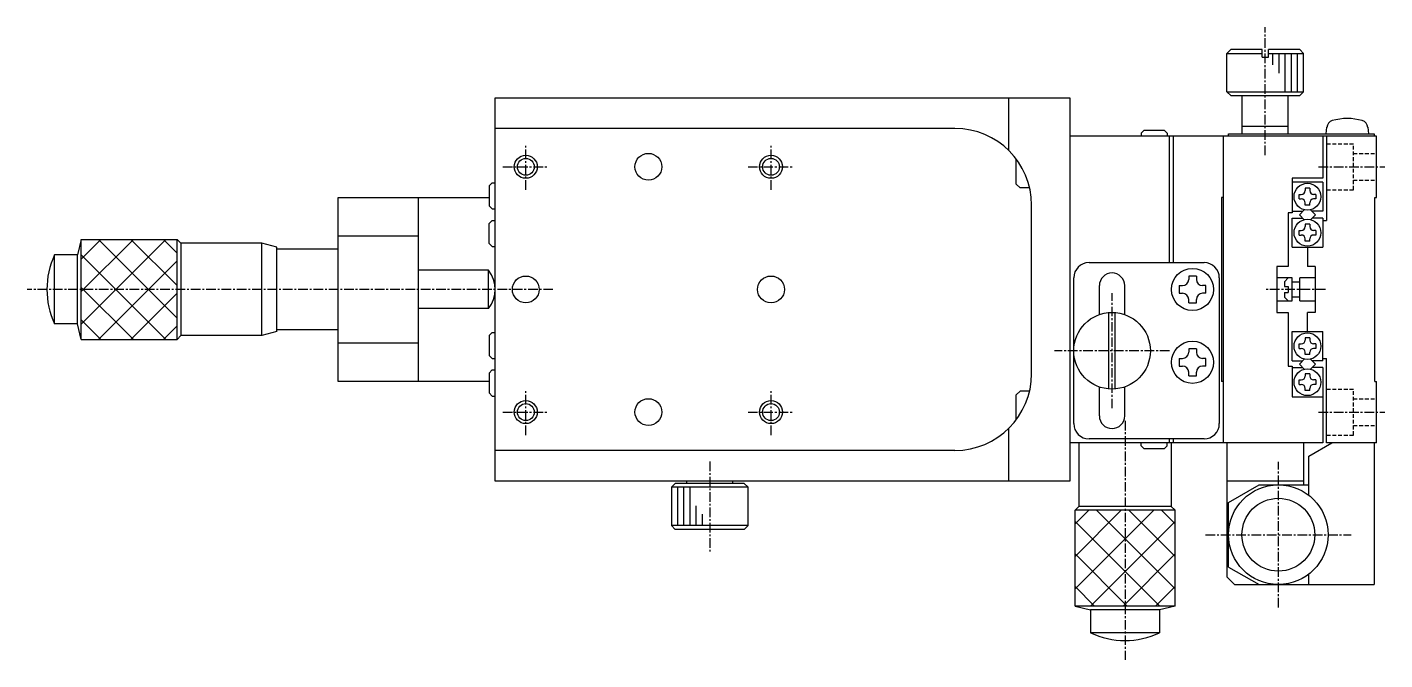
# Model space of a CAD drawing. Extents: x 11 to 506, y 7 to 501.
# Drawn here: x 329.1 to 506.2, y 220.1 to 302.6 of the extents above; entities that cross this region are included whole.
import ezdxf

# ---------------------------------------------------------------- set-up
doc = ezdxf.new("R2010")
doc.units = 0
doc.linetypes.add('CENTER', pattern=[2, 1.25, -0.25, 0.25, -0.25])
doc.linetypes.add('DASHED', pattern=[0.75, 0.5, -0.25])
doc.layers.get('0').update_dxf_attribs({"linetype": 'CONTINUOUS'})
doc.layers.add('CENTER', color=1, linetype='CENTER')

msp = doc.modelspace()

# ---------------------------------------------------------------- linework, layer by layer
at = {"color": 7, "linetype": 'CONTINUOUS'}
for p, q in [((486.15, 299.73), (485.65, 299.23)), ((490.25, 299.73), (486.15, 299.73)), ((490.25, 298.73), (490.25, 299.73)), ((495.15, 299.73), (491.05, 299.73)), ((491.05, 298.73), (491.05, 299.73)), ((495.65, 299.23), (495.15, 299.73)), ((485.65, 299.23), (490.25, 299.23)), ((485.65, 294.23), (485.65, 299.23)), ((490.25, 298.73), (491.05, 298.73)), ((491.05, 299.23), (495.65, 299.23)), ((495.65, 294.23), (495.65, 299.23)), ((485.65, 294.23), (495.65, 294.23)), ((485.65, 294.23), (486.15, 293.73)), ((495.15, 293.73), (495.65, 294.23)), ((390.15, 293.43), (465.15, 293.43)), ((390.15, 243.43), (390.15, 293.43)), ((457.15, 293.43), (457.15, 286.57)), ((465.15, 293.43), (465.15, 243.43)), ((486.15, 293.73), (495.15, 293.73)), ((487.65, 288.73), (487.65, 293.73)), ((493.65, 288.73), (493.65, 293.73)), ((450.15, 289.43), (390.15, 289.43)), ((474.85, 289.23), (474.45, 288.83)), ((474.45, 288.83), (474.45, 288.43)), ((474.85, 289.23), (477.45, 289.23)), ((477.45, 289.23), (477.85, 288.83)), ((477.85, 288.83), (477.85, 288.43)), ((487.65, 289.73), (493.65, 289.73)), ((498.6, 288.73), (498.68, 289.58)), ((504.03, 289.58), (504.1, 288.73)), ((505.15, 288.43), (465.15, 288.43)), ((465.15, 288.43), (465.15, 248.43)), ((478.15, 271.93), (478.15, 288.43)), ((478.65, 271.93), (478.65, 288.43)), ((485.15, 288.43), (485.15, 248.43)), ((485.85, 288.73), (504.85, 288.73)), ((485.85, 288.43), (485.85, 288.73)), ((498.15, 288.43), (498.15, 282.93)), ((498.65, 288.43), (498.65, 277.43)), ((504.85, 288.73), (504.85, 288.43)), ((505.15, 280.43), (505.15, 288.43)), ((458.15, 282.18), (458.15, 285.43)), ((389.35, 281.93), (389.75, 282.33)), ((389.35, 281.93), (389.35, 279.33)), ((389.75, 282.33), (390.15, 282.33)), ((458.15, 282.18), (458.65, 281.68)), ((498.15, 282.93), (494.15, 282.93)), ((494.15, 282.93), (494.15, 278.43)), ((498.15, 282.43), (494.15, 282.43)), ((498.15, 282.43), (498.15, 278.63)), ((369.65, 280.43), (389.35, 280.43)), ((369.65, 256.43), (369.65, 280.43)), ((380.15, 256.43), (380.15, 280.43)), ((459.9, 281.68), (458.65, 281.68)), ((485.15, 280.43), (484.95, 280.43)), ((484.95, 280.43), (484.95, 256.43)), ((495.05, 280.23), (495.05, 280.83)), ((495.05, 280.83), (495.35, 280.83)), ((495.05, 280.23), (495.35, 280.23)), ((496.45, 281.63), (495.85, 281.63)), ((495.85, 281.63), (495.85, 281.33)), ((496.45, 281.63), (496.45, 281.33)), ((497.25, 280.83), (496.95, 280.83)), ((497.25, 280.23), (496.95, 280.23)), ((497.25, 280.83), (497.25, 280.23)), ((504.95, 280.43), (505.15, 280.43)), ((504.95, 256.43), (504.95, 280.43)), ((389.75, 278.93), (389.35, 279.33)), ((389.75, 278.93), (390.15, 278.93)), ((460.15, 257.43), (460.15, 279.43)), ((494.15, 278.43), (493.65, 278.43)), ((493.65, 278.43), (493.65, 271.43)), ((494.15, 278.63), (495.54, 278.63)), ((495.09, 278.18), (495.74, 278.83)), ((495.09, 278.18), (495.74, 277.53)), ((495.85, 279.43), (495.85, 279.73)), ((496.45, 279.43), (495.85, 279.43)), ((496.45, 279.43), (496.45, 279.73)), ((496.56, 278.83), (497.21, 278.18)), ((496.56, 277.53), (497.21, 278.18)), ((498.15, 278.63), (496.76, 278.63)), ((389.75, 277.43), (389.35, 277.03)), ((389.35, 274.43), (389.35, 277.03)), ((389.75, 277.43), (390.15, 277.43)), ((494.15, 277.73), (495.54, 277.73)), ((494.15, 273.93), (494.15, 277.73)), ((496.45, 276.93), (495.85, 276.93)), ((495.85, 276.93), (495.85, 276.63)), ((496.45, 276.93), (496.45, 276.63)), ((498.15, 277.73), (496.76, 277.73)), ((498.15, 277.73), (498.15, 273.93)), ((498.15, 277.43), (498.65, 277.43)), ((336.15, 274.95), (335.65, 272.93)), ((336.15, 261.91), (336.15, 274.95)), ((336.15, 274.95), (348.65, 274.95)), ((348.65, 261.91), (348.65, 274.95)), ((348.65, 274.95), (349.15, 274.45)), ((369.65, 275.43), (380.15, 275.43)), ((495.05, 275.53), (495.05, 276.13)), ((495.05, 276.13), (495.35, 276.13)), ((495.05, 275.53), (495.35, 275.53)), ((495.85, 274.73), (495.85, 275.03)), ((496.45, 274.73), (495.85, 274.73)), ((496.45, 274.73), (496.45, 275.03)), ((497.25, 276.13), (496.95, 276.13)), ((497.25, 275.53), (496.95, 275.53)), ((497.25, 276.13), (497.25, 275.53)), ((332.65, 263.93), (332.65, 272.93)), ((335.65, 272.93), (332.65, 272.93)), ((335.65, 263.93), (335.65, 272.93)), ((349.15, 274.45), (349.15, 262.41)), ((359.72, 274.45), (349.15, 274.45)), ((361.65, 273.93), (359.72, 274.45)), ((359.72, 262.41), (359.72, 274.41)), ((361.65, 262.93), (361.65, 273.93)), ((369.65, 273.68), (361.65, 273.68)), ((389.75, 274.03), (389.35, 274.43)), ((389.75, 274.03), (390.15, 274.03)), ((494.15, 273.93), (498.15, 273.93)), ((496.15, 273.93), (496.15, 271.43)), ((467.65, 271.93), (482.65, 271.93)), ((493.65, 271.43), (492.15, 271.43)), ((492.15, 271.43), (492.15, 265.43)), ((497.15, 271.43), (496.15, 271.43)), ((497.15, 271.43), (497.15, 265.43)), ((389.27, 270.93), (380.15, 270.93)), ((389.27, 265.93), (389.27, 270.93)), ((465.65, 250.93), (465.65, 269.93)), ((481.65, 270.18), (480.65, 270.18)), ((480.65, 270.18), (480.65, 269.73)), ((481.65, 270.18), (481.65, 269.73)), ((484.65, 269.93), (484.65, 250.93)), ((494.15, 269.93), (492.15, 269.93)), ((493.15, 269.43), (493.65, 269.93)), ((493.15, 269.43), (493.15, 268.83)), ((494.15, 266.93), (494.15, 269.93)), ((494.15, 269.43), (495.15, 269.43)), ((495.15, 266.93), (495.15, 269.93)), ((497.15, 269.93), (495.15, 269.93)), ((469, 265.15), (469, 268.93)), ((472.3, 265.15), (472.3, 268.93)), ((479.4, 268.93), (479.4, 267.93)), ((479.4, 268.93), (479.85, 268.93)), ((479.4, 267.93), (479.85, 267.93)), ((482.9, 268.93), (482.45, 268.93)), ((482.9, 267.93), (482.45, 267.93)), ((482.9, 267.93), (482.9, 268.93)), ((493.15, 268.83), (493.65, 268.83)), ((493.15, 268.03), (493.15, 267.43)), ((493.15, 268.03), (493.65, 268.03)), ((493.65, 268.83), (493.65, 268.03)), ((389.27, 265.93), (380.15, 265.93)), ((480.65, 266.68), (480.65, 267.13)), ((480.65, 266.68), (481.65, 266.68)), ((481.65, 266.68), (481.65, 267.13)), ((492.15, 266.93), (494.15, 266.93)), ((493.15, 267.43), (493.65, 266.93)), ((495.15, 267.43), (494.15, 267.43)), ((495.15, 266.93), (497.15, 266.93)), ((470.25, 255.46), (470.25, 265.43)), ((471.05, 255.43), (471.05, 265.41)), ((492.15, 265.43), (493.65, 265.43)), ((493.65, 265.43), (493.65, 258.43)), ((496.15, 262.93), (496.15, 265.43)), ((497.15, 265.43), (496.15, 265.43)), ((335.65, 263.93), (332.65, 263.93)), ((336.15, 261.91), (335.65, 263.93)), ((348.65, 261.91), (349.15, 262.41)), ((359.72, 262.41), (349.15, 262.41)), ((361.65, 262.93), (359.72, 262.41)), ((369.65, 263.18), (361.65, 263.18)), ((389.35, 262.43), (389.75, 262.83)), ((389.35, 262.43), (389.35, 259.83)), ((389.75, 262.83), (390.15, 262.83)), ((494.15, 262.93), (498.15, 262.93)), ((494.15, 259.13), (494.15, 262.93)), ((498.15, 259.13), (498.15, 262.93)), ((336.15, 261.91), (348.65, 261.91)), ((380.15, 261.43), (369.65, 261.43)), ((481.65, 260.68), (480.65, 260.68)), ((480.65, 260.68), (480.65, 260.23)), ((481.65, 260.68), (481.65, 260.23)), ((495.05, 260.73), (495.05, 261.33)), ((495.05, 261.33), (495.35, 261.33)), ((495.05, 260.73), (495.35, 260.73)), ((496.45, 262.13), (495.85, 262.13)), ((495.85, 262.13), (495.85, 261.83)), ((496.45, 262.13), (496.45, 261.83)), ((497.25, 261.33), (496.95, 261.33)), ((497.25, 260.73), (496.95, 260.73)), ((497.25, 261.33), (497.25, 260.73)), ((389.75, 259.43), (389.35, 259.83)), ((389.75, 259.43), (390.15, 259.43)), ((479.4, 259.43), (479.4, 258.43)), ((479.4, 259.43), (479.85, 259.43)), ((482.9, 259.43), (482.45, 259.43)), ((482.9, 258.43), (482.9, 259.43)), ((494.15, 259.13), (495.54, 259.13)), ((495.09, 258.68), (495.74, 259.33)), ((495.09, 258.68), (495.74, 258.03)), ((495.85, 259.93), (495.85, 260.23)), ((496.45, 259.93), (495.85, 259.93)), ((496.45, 259.93), (496.45, 260.23)), ((496.56, 259.33), (497.21, 258.68)), ((496.56, 258.03), (497.21, 258.68)), ((498.15, 259.13), (496.76, 259.13)), ((498.15, 259.43), (498.65, 259.43)), ((498.65, 248.43), (498.65, 259.43)), ((389.75, 257.93), (389.35, 257.53)), ((389.35, 257.53), (389.35, 254.93)), ((389.75, 257.93), (390.15, 257.93)), ((479.4, 258.43), (479.85, 258.43)), ((480.65, 257.18), (480.65, 257.63)), ((480.65, 257.18), (481.65, 257.18)), ((481.65, 257.18), (481.65, 257.63)), ((482.9, 258.43), (482.45, 258.43)), ((493.65, 258.43), (494.15, 258.43)), ((494.15, 258.43), (494.15, 254.43)), ((494.15, 258.23), (495.54, 258.23)), ((496.45, 257.43), (495.85, 257.43)), ((495.85, 257.43), (495.85, 257.13)), ((496.45, 257.43), (496.45, 257.13)), ((498.15, 258.23), (496.76, 258.23)), ((498.15, 258.23), (498.15, 248.43)), ((389.35, 256.43), (369.65, 256.43)), ((458.15, 254.68), (458.65, 255.18)), ((459.9, 255.18), (458.65, 255.18)), ((469, 251.93), (469, 255.71)), ((472.3, 251.93), (472.3, 255.71)), ((485.15, 256.43), (484.95, 256.43)), ((495.05, 256.03), (495.05, 256.63)), ((495.05, 256.63), (495.35, 256.63)), ((495.05, 256.03), (495.35, 256.03)), ((495.85, 255.23), (495.85, 255.53)), ((496.45, 255.23), (495.85, 255.23)), ((496.45, 255.23), (496.45, 255.53)), ((497.25, 256.63), (496.95, 256.63)), ((497.25, 256.03), (496.95, 256.03)), ((497.25, 256.63), (497.25, 256.03)), ((504.95, 256.43), (505.15, 256.43)), ((505.15, 248.43), (505.15, 256.43)), ((389.75, 254.53), (389.35, 254.93)), ((389.75, 254.53), (390.15, 254.53)), ((458.15, 251.43), (458.15, 254.68)), ((494.15, 254.43), (498.15, 254.43)), ((457.15, 250.29), (457.15, 243.43)), ((498.15, 248.43), (465.15, 248.43)), ((466.33, 248.43), (466.33, 240.13)), ((482.65, 248.93), (467.65, 248.93)), ((474.45, 248.03), (474.45, 248.43)), ((477.85, 248.03), (477.85, 248.43)), ((478.15, 248.43), (478.15, 248.93)), ((478.37, 248.43), (478.37, 240.13)), ((478.65, 248.43), (478.65, 248.93)), ((485.65, 248.43), (485.65, 230.93)), ((495.65, 248.43), (495.65, 242.93)), ((496.35, 246.7), (499.35, 248.43)), ((505.15, 248.43), (498.65, 248.43)), ((504.85, 248.43), (504.85, 229.93)), ((450.15, 247.43), (390.15, 247.43)), ((474.45, 248.03), (474.85, 247.63)), ((477.45, 247.63), (474.85, 247.63)), ((477.85, 248.03), (477.45, 247.63)), ((496.35, 241.55), (496.35, 246.7)), ((465.15, 243.43), (390.15, 243.43)), ((413.65, 243.13), (413.15, 242.63)), ((422.65, 243.13), (413.65, 243.13)), ((415.15, 243.13), (415.15, 243.43)), ((421.15, 243.13), (421.15, 243.43)), ((423.15, 242.63), (422.65, 243.13)), ((495.65, 243.43), (485.65, 243.43)), ((485.85, 240.64), (489.83, 242.93)), ((489.83, 242.93), (496.35, 242.93)), ((423.15, 242.63), (413.15, 242.63)), ((413.15, 242.63), (413.15, 237.63)), ((423.15, 237.63), (423.15, 242.63)), ((465.83, 239.63), (466.33, 240.13)), ((478.87, 239.63), (465.83, 239.63)), ((465.83, 227.13), (465.83, 239.63)), ((478.37, 240.13), (466.33, 240.13)), ((478.87, 239.63), (478.37, 240.13)), ((478.87, 227.13), (478.87, 239.63)), ((485.85, 232.22), (485.85, 240.64)), ((423.15, 237.63), (413.15, 237.63)), ((413.15, 237.63), (413.65, 237.13)), ((422.65, 237.13), (423.15, 237.63)), ((422.65, 237.13), (413.65, 237.13)), ((485.85, 232.22), (489.83, 229.93)), ((485.65, 230.93), (486.65, 229.93)), ((496.35, 229.93), (496.35, 231.31)), ((486.65, 229.93), (504.85, 229.93)), ((478.87, 227.13), (465.83, 227.13)), ((465.83, 227.13), (467.85, 226.63)), ((478.87, 227.13), (476.85, 226.63)), ((476.85, 226.63), (467.85, 226.63)), ((467.85, 226.63), (467.85, 223.63)), ((476.85, 226.63), (476.85, 223.63)), ((476.85, 223.63), (467.85, 223.63))]:
    msp.add_line(p, q, dxfattribs=at)
at = {"color": 3, "linetype": 'CONTINUOUS'}
for p, q in [((491.65, 297.75), (491.65, 299.23)), ((492.45, 296.65), (492.45, 299.23)), ((493.25, 294.23), (493.25, 299.23)), ((494.05, 294.23), (494.05, 299.23)), ((494.85, 294.23), (494.85, 299.23)), ((347.18, 274.95), (336.15, 263.91)), ((342.94, 274.95), (336.15, 268.16)), ((338.7, 274.95), (336.15, 272.4)), ((338.39, 274.95), (348.65, 264.69)), ((342.63, 274.95), (348.65, 268.93)), ((346.88, 274.95), (348.65, 273.17)), ((336.15, 272.94), (347.18, 261.91)), ((348.65, 272.17), (338.39, 261.91)), ((336.15, 268.7), (342.94, 261.91)), ((348.65, 267.93), (342.63, 261.91)), ((336.15, 264.46), (338.7, 261.91)), ((348.65, 263.69), (346.88, 261.91)), ((413.95, 242.63), (413.95, 237.63)), ((414.75, 242.63), (414.75, 237.63)), ((415.55, 242.63), (415.55, 237.63)), ((416.35, 240.21), (416.35, 237.63)), ((465.83, 229.37), (476.09, 239.63)), ((465.83, 233.61), (471.85, 239.63)), ((465.83, 237.85), (467.61, 239.63)), ((468.61, 239.63), (478.87, 229.37)), ((472.85, 239.63), (478.87, 233.61)), ((477.09, 239.63), (478.87, 237.85)), ((417.15, 239.11), (417.15, 237.63)), ((465.83, 238.16), (476.87, 227.13)), ((467.84, 227.13), (478.87, 238.16)), ((465.83, 233.92), (472.62, 227.13)), ((472.08, 227.13), (478.87, 233.92)), ((465.83, 229.68), (468.38, 227.13)), ((476.32, 227.13), (478.87, 229.68))]:
    msp.add_line(p, q, dxfattribs=at)
at = {"color": 3, "linetype": 'DASHED'}
for p, q in [((498.65, 287.43), (502.15, 287.43)), ((502.15, 281.43), (502.15, 287.43)), ((502.15, 286.18), (505.15, 286.18)), ((502.15, 282.68), (505.15, 282.68)), ((498.65, 281.43), (502.15, 281.43)), ((498.65, 255.43), (502.15, 255.43)), ((502.15, 249.43), (502.15, 255.43)), ((502.15, 254.18), (505.15, 254.18)), ((502.15, 250.68), (505.15, 250.68)), ((498.65, 249.43), (502.15, 249.43))]:
    msp.add_line(p, q, dxfattribs=at)
at = {"color": 3, "linetype": 'CONTINUOUS'}
for centre in [(394.15, 284.43), (426.15, 284.43), (394.15, 252.43), (426.15, 252.43)]:
    msp.add_circle(centre, 1.5, dxfattribs=at)
at = {"color": 7, "linetype": 'CONTINUOUS'}
for centre, radius in [((394.15, 284.43), 1.1), ((410.15, 284.43), 1.75), ((426.15, 284.43), 1.1), ((496.15, 280.53), 1.75), ((496.15, 275.83), 1.75), ((481.15, 268.43), 2.75), ((394.15, 268.43), 1.75), ((426.15, 268.43), 1.75), ((470.65, 260.43), 5), ((496.15, 261.03), 1.75), ((481.15, 258.93), 2.75), ((496.15, 256.33), 1.75), ((394.15, 252.43), 1.1), ((410.15, 252.43), 1.75), ((426.15, 252.43), 1.1), ((492.35, 236.43), 6.5), ((492.35, 236.43), 4.75)]:
    msp.add_circle(centre, radius, dxfattribs=at)
for centre, radius, start, end in [((501.35, 283.73), 7, 73.743, 106.257), ((450.15, 279.43), 10, 0, 90), ((499.67, 289.49), 1, 106.257, 175), ((503.03, 289.49), 1, 5, 73.743), ((495.35, 281.33), 0.5, 270, 0), ((495.35, 279.73), 0.5, 0, 90), ((496.95, 281.33), 0.5, 180, 270), ((496.95, 279.73), 0.5, 90, 180), ((495.35, 276.63), 0.5, 270, 0), ((496.95, 276.63), 0.5, 180, 270), ((495.35, 275.03), 0.5, 0, 90), ((496.95, 275.03), 0.5, 90, 180), ((342.28, 268.43), 10.62, 154.9423, 205.0577), ((467.65, 269.93), 2, 90, 180), ((482.65, 269.93), 2, 0, 90), ((386.15, 268.43), 4, 321.2775, 38.6822), ((470.65, 268.93), 1.65, 0, 180), ((479.85, 269.73), 0.8, 270, 0), ((482.45, 269.73), 0.8, 180, 270), ((479.85, 267.13), 0.8, 0, 90), ((482.45, 267.13), 0.8, 90, 180), ((495.35, 261.83), 0.5, 270, 0), ((495.35, 260.23), 0.5, 0, 90), ((496.95, 261.83), 0.5, 180, 270), ((496.95, 260.23), 0.5, 90, 180), ((479.85, 260.23), 0.8, 270, 0), ((482.45, 260.23), 0.8, 180, 270), ((450.15, 257.43), 10, 270, 0), ((479.85, 257.63), 0.8, 0, 90), ((482.45, 257.63), 0.8, 90, 180), ((495.35, 257.13), 0.5, 270, 0), ((496.95, 257.13), 0.5, 180, 270), ((495.35, 255.53), 0.5, 0, 90), ((496.95, 255.53), 0.5, 90, 180), ((470.65, 251.93), 1.65, 180, 0), ((467.65, 250.93), 2, 180, 270), ((482.65, 250.93), 2, 270, 0), ((472.35, 233.25), 10.62, 244.9423, 295.0577)]:
    msp.add_arc(centre, radius, start, end, dxfattribs=at)
at = {"layer": 'CENTER', "color": 1, "linetype": 'CENTER'}
for p, q in [((490.65, 285.95), (490.65, 302.65)), ((394.15, 281.43), (394.15, 287.43)), ((426.15, 281.43), (426.15, 287.43)), ((391.15, 284.43), (397.15, 284.43)), ((423.15, 284.43), (429.15, 284.43)), ((497.59, 284.43), (506.25, 284.43)), ((397.7, 268.43), (329.08, 268.43)), ((470.65, 252.93), (470.65, 267.93)), ((498.51, 268.43), (490.59, 268.43)), ((478.15, 260.43), (463.15, 260.43)), ((394.15, 249.43), (394.15, 255.43)), ((426.15, 249.43), (426.15, 255.43)), ((391.15, 252.43), (397.15, 252.43)), ((423.15, 252.43), (429.15, 252.43)), ((497.59, 252.43), (506.25, 252.43)), ((472.35, 251.3), (472.35, 220.11)), ((418.15, 245.98), (418.15, 234.21)), ((492.35, 226.93), (492.35, 245.93)), ((482.85, 236.43), (501.85, 236.43))]:
    msp.add_line(p, q, dxfattribs=at)

doc.saveas('drawing.dxf')
